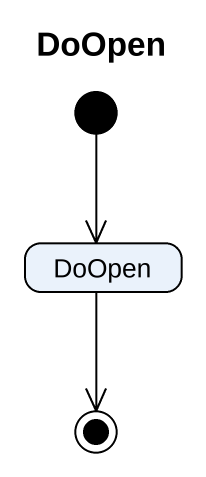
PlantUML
@startuml
title DoOpen
hide empty description
state DoOpen
[*] --> DoOpen
DoOpen --> [*]
@enduml
